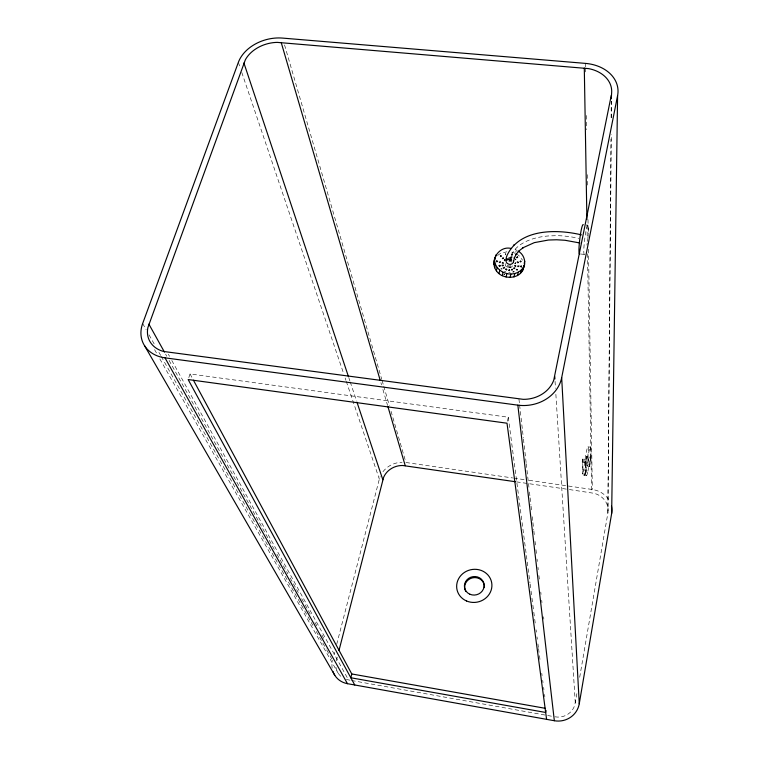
<?xml version="1.0" encoding="UTF-8"?>
<svg xmlns="http://www.w3.org/2000/svg" width="759" height="759" viewBox="0 0 759 759"><rect width="100%" height="100%" fill="white"/><g stroke="black" fill="none" stroke-linecap="round" stroke-linejoin="round"><path stroke-width="0.57" stroke-dasharray="3.79 2.85" d="M508.302 270.232C511.177 272.917 509.317 267.282 508.397 269.806M509.83 270.498C508.606 268.278 508.094 271.769 509.925 270.071M579.686 677.294L607.883 513.018L610.938 139.03M611.118 117.721L611.251 101.156M607.883 513.018L611.327 134.428M611.469 117.873L611.602 101.308M509.839 259.625C512.619 262.377 510.93 256.732 509.934 259.198M510.484 257.13C510.703 259.113 513.302 256.827 511.471 256.229C509.298 257.197 511.632 256.106 511.993 257.453M510.579 256.703L511.205 257.491L512.088 257.026M511.139 254.644C511.348 256.627 513.947 254.341 512.116 253.743C509.953 254.711 512.278 253.62 512.638 254.958M511.234 254.208L511.851 255.005L512.733 254.531M585.369 474.318L586.062 470.286L585.521 461.102L582.495 460.675L583.083 469.868L582.362 473.825L582.305 461.7L585.331 462.127L585.369 474.318L582.438 473.844M512.714 270.033C511.946 266.4 510.494 272.576 512.809 269.606M514.204 271.295L513.122 271.295L512.885 272.358M511.3 269.274C512.334 271.532 513.075 268.079 511.205 269.701M503.473 263.145L502.667 262.329L501.993 263.145L503.407 263.307L502.961 261.921L501.965 262.813M498.986 262.035C499.166 264.028 501.803 261.77 499.972 261.153C497.781 262.092 500.162 261.02 500.485 262.377M499.071 261.608L499.678 262.405L500.579 261.95M502.06 262.386L502.667 263.183L503.568 262.718M496.244 261.893C498.103 262.993 497.762 259.17 496.149 260.679M505.209 263.639C504.384 267.87 511.623 269.483 512.704 265.318M507.629 260.147L508.369 259.521L507.572 258.847M508.35 259.692L507.667 258.421M505.731 253.392L505.684 254.939M505.39 253.772L505.617 254.407M517.562 269.967L516.794 269.122L516.082 269.91L517.496 270.128L517.088 268.724L516.073 269.578M513.426 268.079C513.52 270.081 516.253 267.927 514.441 267.234C512.211 268.098 514.649 267.111 514.915 268.477M513.52 267.661L514.09 268.477L515.019 268.05M516.167 269.151L516.737 269.976L517.666 269.549M499.792 266.599C501.813 264.929 497.05 265.384 499.593 266.618M500.323 266.162L499.858 264.91L498.834 265.754M501.813 265.308C501.908 267.31 504.631 265.176 502.837 264.464C500.589 265.318 503.065 264.35 503.312 265.716M501.908 264.891L502.467 265.707L503.397 265.289M498.929 265.337L499.488 266.162L500.418 265.735M585.521 461.102L585.331 462.127M554.905 716.8L557.315 717.075A17.457 16.954 8.4 0 0 574.734 705.215L576.887 693.612M501.538 256.504C500.968 252.785 499.204 258.885 501.633 256.077M502.107 258.117C502.126 260.1 504.906 258.069 503.151 257.301C500.874 258.069 503.397 257.206 503.578 258.563M502.202 257.69L502.724 258.525L503.672 258.136M504.792 259.331L504.118 260.337L504.678 261.011M504.242 259.749L504.763 260.584M521.831 265.697C520.238 264.872 520.257 268.107 521.869 267.159M520.702 266.001L521.812 266.826M500.162 255.622C500.959 257.918 502.192 254.644 500.077 256.058M515.949 266.181L515.228 265.308L514.469 266.058L515.873 266.333L515.522 264.919L514.479 265.726M517.534 266.077C517.543 268.069 520.351 266.048 518.587 265.271C516.31 266.029 518.824 265.166 519.014 266.532M517.638 265.65L518.16 266.494L519.109 266.115M514.574 265.299L515.095 266.143L516.054 265.764M503.046 267.68C503.037 269.682 505.855 267.671 504.099 266.883C501.803 267.633 504.356 266.779 504.517 268.155M503.141 267.263L503.653 268.107L504.612 267.728M507.448 421.217L508.302 417.232L190.063 373.94L188.147 379.547M505.361 269.559C505.475 267.329 508.302 269.673 506.262 270.318C504.156 270.176 506.557 267.861 506.889 269.758M503.767 275.043L504.688 274.065M507.278 267.358L507.79 265.09M509.46 257.747L508.483 257.87L507.714 261.286L508.691 261.162L509.46 257.747L510.456 257.861L512.24 258.715L511.462 262.121M508.217 267.69L508.739 265.422M508.691 261.162L509.687 261.276L510.456 257.861M509.213 267.794L509.735 265.527M511.405 258.183L510.627 261.599L509.687 261.276M510.2 267.68L510.712 265.413M515.797 252.263L516.329 249.967L512.562 248.667M515.247 259.948L515.997 258.999L515.143 259.512M514.279 263.79L515.494 263.809L515.209 262.377M516.367 257.13C516.376 259.455 519.365 256.627 517.069 256.343M516.907 262.443C517.021 260.214 519.839 262.538 517.809 263.183C515.712 263.06 518.074 260.745 518.435 262.633M519.706 261.58C522.059 258.458 520.418 264.796 519.849 260.992M521.196 261.931C520.247 259.521 519.374 263.088 521.338 261.343M518.53 262.206L517.714 262.756L517.002 262.016M336.322 660.88L337.499 656.298M506.984 269.341L506.158 269.891L505.456 269.141M334.045 654.609L334.643 652.313M336.711 644.287L379.339 479.109A22.476 19.99 -17.3 0 1 380.193 476.548M517.932 257.121L517.078 257.624L516.414 257.035M586.176 459.688L585.815 462.563L586.223 459.622L582.58 459.11L582.248 460.656L582.181 462.051L585.815 462.563M508.445 259.265L507.524 259.692M504.147 260.176L504.697 259.758M520.598 266.428L521.888 266.238M589.61 466.529L591.014 456.956L586.679 456.254L585.578 461.339L585.274 465.827L589.61 466.529L590.929 456.852M585.36 465.922L586.679 456.254M582.181 462.051L582.58 459.11M504.346 271.333L505.769 271.361M504.65 274.236L503.862 274.616M508.729 272.272L510.152 272.367M500.902 268.686C502.543 268.221 502.714 269.663 500.94 268.98M497.562 255.479L500.466 253.44L506.86 251.789M496.168 260.973L497.515 261.428L496.196 261.333M515.105 263.629L515.684 263.24L515.114 262.804M586.204 224.996L588.14 225.205M580.36 253.971L584.221 254.398M587.959 446.823L590.388 447.155M583.083 469.868L586.062 470.286M582.362 473.825L585.341 474.252M584.088 475.343L586.508 475.684M405.923 462.497L512.61 477.942M513.786 478.113L524.336 479.641M529.023 480.314L592.333 489.489A23.225 21.005 0.5 0 1 609.951 501.794M516.594 481.889L568.168 489.384M569.345 489.555L594.202 493.331A19.44 17.58 0.5 0 1 608.12 510.608M346.322 679.419L350.573 680.33M351.597 680.51L551.641 716.221M517.164 256.779L517.828 257.548M511.775 252.111L515.532 253.411M513.378 272.329L513.169 271.618L514.241 271.845M516.357 253.923L518.824 255.47L522.571 260.195M515.74 258.942L515.892 259.426M154.57 349.643L156.914 353.76M159.836 358.912L338.125 673.167M142.664 323.514L146.145 329.691M149.049 334.842L154.276 344.112M158.925 352.356L160.671 355.44M161.25 356.474L312.822 625.321M316.304 631.507L326.18 649.011M326.759 650.046L331.987 659.315M165.614 354.168L166.762 356.246M169.067 360.392L274.606 550.009M276.921 554.155L287.879 573.842M290.185 577.988L298.259 592.494M301.712 598.709L304.596 603.889M305.175 604.923L311.522 616.327M314.976 622.541L317.29 626.687M321.901 634.979L324.786 640.16M168.365 354.244L169.513 356.322M171.809 360.468L348.523 679.96M190.063 373.94L192.302 378.105M238.364 62.342L239.882 66.839M241.779 72.456L343.618 373.513M345.146 378.01L345.905 380.259M346.284 381.379L379.339 479.109M348.751 377.517L349.88 380.885M350.25 382.005L356.616 401.103M380.895 382.669L381.568 384.936M382.897 389.49L387.564 405.42M284.54 44.923L381.786 379.434M382.109 380.572L383.437 385.126M383.769 386.265L389.386 405.6M391.046 411.293L405.6 461.358M508.302 417.232L529.962 582.846M530.114 584.013L530.883 589.885M531.034 591.062L531.803 596.935M531.955 598.111L532.723 603.984M532.875 605.16L533.643 611.033M533.795 612.2L534.564 618.073M534.716 619.249L535.484 625.122M536.101 629.818L536.404 632.171M537.021 636.867L537.334 639.22M537.941 643.917L538.406 647.436M538.558 648.613L539.326 654.486M539.478 655.662L540.247 661.535M541.784 673.28L542.087 675.624M542.704 680.32L543.017 682.673M543.624 687.369L543.937 689.722M544.545 694.419L544.858 696.771M518.938 399.016L519.469 403.722M519.602 404.898L522.401 429.613M522.534 430.789L523.331 437.858M523.463 439.034L526.129 462.573M526.262 463.749L528.928 487.287M529.459 491.993L529.991 496.709M530.124 497.885L530.921 504.944M531.053 506.12L531.727 512.002M532.258 516.708L532.79 521.424M532.922 522.6L533.719 529.659M533.852 530.835L534.516 536.717M535.057 541.433L535.456 544.962M535.987 549.668L536.518 554.374M537.049 559.079L537.315 561.442M537.989 567.324L538.254 569.677M538.918 575.559L539.317 579.089M540.778 592.039L541.053 594.392M541.717 600.274L541.983 602.637M543.577 616.754L543.842 619.107M555.047 381.312L555.493 388.399M555.873 394.319L575.284 702.929M587.011 225.395L587.276 240.774M587.494 253.791L591.612 492.79M585.502 63.395L585.559 66.953M585.578 68.13L585.673 74.05M586.337 115.472L586.565 129.675M587.286 174.655L587.475 186.486M588.007 219.626L588.234 233.829M588.481 249.218L592.333 489.489M382.934 471.766A22.476 19.99 -17.3 0 1 402.109 462.25M332.138 668.138A20.996 19.535 -34.5 0 1 332.565 660.349M340.829 676.316A17.049 15.863 -34.5 0 1 335.952 667.332M584.629 254.284A14.8 1.518 -82.9 0 1 584.515 240.802A14.8 1.518 -82.9 0 1 587.997 225.1A14.8 1.518 -82.9 0 1 587.485 241.438M587.219 243.307A14.8 1.518 -82.9 0 1 586.935 245.119M509.725 261.068A59.202 33.491 10.7 0 1 548.463 235.945L556.878 235.669A59.202 33.491 10.7 0 1 578.671 238.364M587.675 465.039L587.789 466.263L589.107 456.595L587.675 465.039M510.001 259.331C510.598 261.153 512.192 258.553 510.001 259.331M585.531 470.76A14.421 1.186 -82 0 0 588.225 447.155A14.421 1.186 -82 0 0 584.259 465.352A14.421 1.186 -82 0 0 585.531 470.76M587.94 471.111A14.421 1.167 -82 0 0 590.644 447.497A14.421 1.167 -82 0 0 586.716 465.694A14.421 1.167 -82 0 0 587.94 471.111"/><path stroke-width="1.14" d="M611.27 98.784L611.688 91.848A32.371 24.554 -5.1 0 0 588.576 68.614L277.177 42.381A30.749 22.571 -15.6 0 0 245.318 59.866L147.92 327.471A29.079 23.339 -24.1 0 0 163.555 351.455L523.15 399.329A30.398 26.1 -6.5 0 0 553.757 380.145L611.299 95.236M611.659 513.464L617.589 95.634A38.671 29.345 -5.1 0 0 585.502 63.395L282.557 38.092A36.745 26.963 -15.6 0 0 238.364 62.342L142.664 323.514A35.815 28.738 -24.1 0 0 164.997 357.84L347.461 683.679L554.345 720.727A21.499 20.882 8.4 0 0 579.259 703.764L611.659 513.464A23.225 21.005 0.5 0 0 611.479 506.149M511.566 248.554C499.156 245.072 489.062 260.792 496.414 270.859C503.122 280.934 523.255 279.141 523.852 265.603M523.71 267.794C526.243 261.684 523.9 254.151 517.98 251.001M581.422 234.854C556.565 228.971 519.839 228.573 507.04 255.366C505.855 258.24 504.707 263.439 508.995 264.293C511.073 264.853 513.729 263.401 513.549 261.058M493.957 264.445L494.915 257.737M546.034 710.49L545.674 712.464L350.829 677.768L351.778 673.964L193.431 380.193M579.259 703.764L561.679 377.678L617.589 95.634M496.149 254.682L494.213 261.162M494.697 267.747L495.409 264.341L494.659 261.03M496.414 270.859L497.136 267.462L495.409 264.341M499.005 273.563L499.735 270.176L497.136 267.462M502.306 275.65L503.056 272.272L499.735 270.176M506.101 276.969L506.87 273.601C513.909 275.28 522.695 271.94 524.535 264.398M513.492 261.912L514.536 257.377L514.222 258.183L516.357 254.037L515.816 254.692L519.08 250.868L523.387 247.472L522.742 247.861L534.317 242.633L548.501 240.024L556.641 239.778L565.047 240.271L579.876 242.984M510.095 277.405L510.873 274.037M513.985 276.931L514.782 273.563M517.505 275.602L518.312 272.225M520.408 273.525L521.224 270.147M524.203 263.382L524.754 261.105M522.515 270.868L523.34 267.481M338.969 650.558L383.57 477.487A18.814 16.726 -17.3 0 1 402.735 465.504L515.427 481.728M505.959 260.223L506.832 258.734M513.388 245.499L513.909 244.872M164.997 357.84L517.856 405.154A37.438 32.144 -6.5 0 0 561.679 377.678M351.778 673.964L545.228 708.308M503.056 272.272L506.87 273.601M144.637 345.838L334.804 675.33M148.887 324.121L164.456 352.1M354.766 684.988L188.147 379.547L507.012 423.209L546.594 719.342M243.914 62.988L348.381 376.388M356.996 402.232L382.83 479.735M281.2 42.504L380.231 380.392M387.906 406.558L405.24 465.713M517.856 405.154L554.345 720.727M554.753 376.578L554.905 378.94M584.297 68.035L586.906 219.474M347.461 683.679A20.996 19.535 -34.5 0 1 332.954 671.478M465.846 591.498A9.886 9.222 -13.1 0 1 472.62 577.827A9.886 9.222 -13.1 0 1 484.308 587.589M579.392 253.867A14.791 1.565 -83 0 1 579.971 237.614A14.791 1.565 -83 0 1 583.31 224.692M466.519 600.967A17.694 16.508 -13.1 0 0 491.879 584.24A17.694 16.508 -13.1 0 0 464.442 572.409A17.694 16.508 -13.1 0 0 466.519 600.967M469.897 594.24A9.905 9.241 -13.1 0 0 484.119 584.914A9.905 9.241 -13.1 0 0 468.787 578.254A9.905 9.241 -13.1 0 0 469.897 594.24"/></g></svg>
